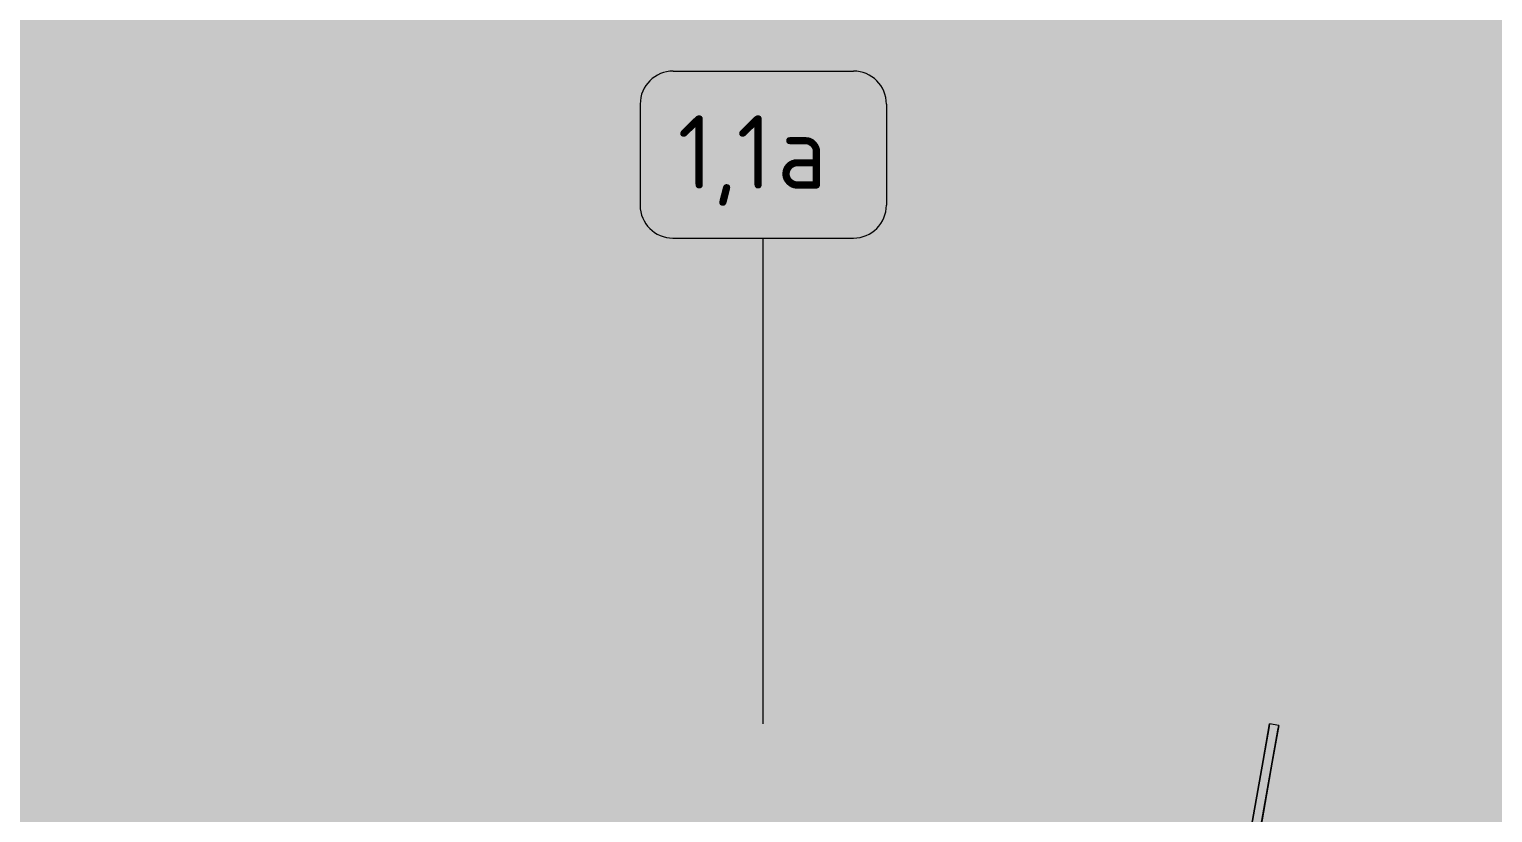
# Model space of a CAD drawing. Header units: millimetres. Extents: x 63432 to 177405, y -1987 to 27578.
# Drawn here: x 165313 to 166310, y 9118 to 9652 of the extents above; entities that cross this region are included whole.
import ezdxf

# ---------------------------------------------------------------- set-up
doc = ezdxf.new("R2010")
doc.units = ezdxf.units.MM
doc.layers.add('A-WALL-PATT', color=7, linetype='Continuous', lineweight=9)
doc.layers.add('I-FURN-IDEN', color=7, linetype='Continuous', lineweight=9)
for name, color, linetype, lineweight, true_color in [('I-FURN-16', 7, 'Continuous', 9, 0xd1b79e), ('I-FURN-6', 7, 'Continuous', 9, 0xc0c0c0), ('I-FURN-61', 7, 'Continuous', 9, 0xcabbac)]:
    doc.layers.add(name, color=color, linetype=linetype, lineweight=lineweight, true_color=true_color)
doc.layers.add('I-FURN-18', color=7, linetype='Continuous', lineweight=9, true_color=0xe2b180, transparency=0.7)
doc.styles.add('GOST Common_6', font='GOST_Common.ttf', dxfattribs={"height": 50})

# ---------------------------------------------------------------- blocks, each defined once
blk = doc.blocks.new('Chair - Tablet Arm - Chair - Tablet Arm-V84-Развертка 3_12-6')
at = {"layer": 'I-FURN-18'}
for points in [[(-77995.53, 9152.65), (-77991.12, 9177.66), (-77997.37, 9178.77), (-78001.78, 9153.75)], [(-78020.34, 9011.92), (-77995.53, 9152.65), (-78001.78, 9153.75), (-78026.59, 9013.02)]]:
    blk.add_hatch(color=256, dxfattribs=at).paths.add_polyline_path(points)
at = {"layer": 'I-FURN-16'}
for p, q in [((-77997.96, 9175.42), (-78001.78, 9153.75)), ((-77997.37, 9178.77), (-77997.96, 9175.42)), ((-77995.53, 9152.65), (-77991.71, 9174.31)), ((-77991.71, 9174.31), (-77991.12, 9177.66)), ((-78001.78, 9153.75), (-78026.59, 9013.02)), ((-78004.35, 9102.62), (-77995.53, 9152.65))]:
    blk.add_line(p, q, dxfattribs=at)
at = {"layer": 'I-FURN-61'}
for p, q in [((-78001.78, 9153.75), (-77997.37, 9178.77)), ((-77991.12, 9177.66), (-77997.37, 9178.77)), ((-77991.12, 9177.66), (-77995.53, 9152.65)), ((-78026.59, 9013.02), (-78001.78, 9153.75)), ((-77995.53, 9152.65), (-78004.35, 9102.62))]:
    blk.add_line(p, q, dxfattribs=at)
blk = doc.blocks.new('Chair - Tablet Arm - Chair - Tablet Arm-V91-Развертка 3_12-6')
at = {"layer": 'I-FURN-6'}
for p, q in [((-78001.78, 9153.75), (-77997.37, 9178.77)), ((-77991.12, 9177.66), (-77997.37, 9178.77)), ((-77991.12, 9177.66), (-77995.53, 9152.65)), ((-78026.59, 9013.02), (-78001.78, 9153.75)), ((-77995.53, 9152.65), (-78020.34, 9011.92))]:
    blk.add_line(p, q, dxfattribs=at)
at = {"layer": 'I-FURN-61'}
for p, q in [((-77997.37, 9178.77), (-78001.78, 9153.75)), ((-77995.53, 9152.65), (-77991.12, 9177.66)), ((-78001.78, 9153.75), (-78026.59, 9013.02)), ((-78004.35, 9102.62), (-77995.53, 9152.65))]:
    blk.add_line(p, q, dxfattribs=at)
blk = doc.blocks.new('Марка_Мебель - В прямоуг_Balcon_Марка-25523697-Развертка 3_12-6')
at = {"layer": 'I-FURN-IDEN'}
for p, q in [((-75070.67, 9988.45), (-74947.94, 9988.45)), ((-75093.17, 9965.95), (-75093.17, 9896.91)), ((-74925.44, 9965.95), (-74925.44, 9897.07)), ((-75070.84, 9874.57), (-74947.94, 9874.57))]:
    blk.add_line(p, q, dxfattribs=at)
for centre, radius, start, end in [((-75070.67, 9965.95), 22.5, 90, 180), ((-74947.94, 9965.95), 22.5, 0, 90), ((-75070.84, 9896.91), 22.34, 180, 270), ((-74947.94, 9897.07), 22.5, 270, 0)]:
    blk.add_arc(centre, radius, start, end, dxfattribs=at)

msp = doc.modelspace()

# ---------------------------------------------------------------- hatches: boundary and pattern name
at = {"layer": 'A-WALL-PATT'}
h = msp.add_hatch(color=256, dxfattribs=at)
h.paths.add_polyline_path([(164234.62, 8450), (164691.75, 8450), (164825.3, 8839.5), (164732.42, 8839.5), (164732.42, 8852.2), (164829.65, 8852.2), (164893.84, 9039.44), (164693.89, 9039.44), (164693.89, 9052.14), (164950.36, 9052.14), (164960.05, 9050.62), (164969.06, 9045.98), (164975.82, 9039.36), (164980.94, 9029.08), (165041.59, 8852.2), (165075.32, 8852.2), (165075.32, 8840.4), (165077.83, 8840.7), (165088.49, 8844.86), (165096.15, 8849.9), (165103.52, 8857.9), (165108.39, 8866.34), (165111.35, 8876.23), (165126.46, 8961.89), (165120.2, 8962.99), (165158.25, 9178.77), (165164.45, 9177.38), (165151.27, 9102.62), (165163.78, 9100.42), (165123.24, 8871.96), (165120.05, 8861.31), (165113.42, 8849.82), (165103.51, 8839.64), (165093.23, 8832.88), (165080.76, 8828.34), (165067.58, 8826.8), (165050.29, 8826.8), (165179.65, 8450), (165691.75, 8450), (165825.3, 8839.5), (165732.42, 8839.5), (165732.42, 8852.2), (165829.65, 8852.2), (165893.84, 9039.44), (165693.89, 9039.44), (165693.89, 9052.14), (165950.36, 9052.14), (165960.05, 9050.62), (165969.06, 9045.98), (165975.82, 9039.36), (165980.94, 9029.08), (166041.59, 8852.2), (166075.32, 8852.2), (166075.32, 8840.4), (166078.39, 8840.9), (166088.49, 8844.86), (166096.15, 8849.9), (166103.52, 8857.9), (166108.39, 8866.34), (166111.35, 8876.23), (166126.46, 8961.89), (166120.2, 8962.99), (166158.25, 9178.77), (166164.45, 9177.38), (166151.27, 9102.62), (166163.78, 9100.42), (166123.24, 8871.96), (166120.05, 8861.31), (166113, 8849.38), (166103.51, 8839.64), (166093.23, 8832.88), (166080.76, 8828.34), (166067.58, 8826.8), (166050.29, 8826.8), (166179.65, 8450), (166691.75, 8450), (166825.3, 8839.5), (166732.42, 8839.5), (166732.42, 8852.2), (166829.65, 8852.2), (166893.84, 9039.44), (166693.89, 9039.44), (166693.89, 9052.14), (166950.36, 9052.14), (166960.05, 9050.62), (166969.06, 9045.98), (166975.82, 9039.36), (166980.66, 9029.91), (167041.59, 8852.2), (167075.32, 8852.2), (167075.32, 8840.4), (167077.83, 8840.7), (167088.49, 8844.86), (167096.15, 8849.9), (167103.52, 8857.9), (167108.39, 8866.34), (167111.35, 8876.23), (167126.46, 8961.89), (167120.2, 8962.99), (167158.25, 9178.77), (167164.45, 9177.38), (167151.33, 9102.61), (167163.78, 9100.42), (167123.24, 8871.96), (167120.05, 8861.31), (167113.42, 8849.82), (167103.51, 8839.64), (167093.23, 8832.88), (167080.76, 8828.34), (167067.58, 8826.8), (167050.29, 8826.8), (167179.65, 8450), (167691.75, 8450), (167825.3, 8839.5), (167732.42, 8839.5), (167732.42, 8852.2), (167829.65, 8852.2), (167893.84, 9039.44), (167693.89, 9039.44), (167693.89, 9052.14), (167950.36, 9052.14), (167960.05, 9050.62), (167969.06, 9045.98), (167975.82, 9039.36), (167980.94, 9029.08), (168041.59, 8852.2), (168075.32, 8852.2), (168075.32, 8840.4), (168077.83, 8840.7), (168088.49, 8844.86), (168096.15, 8849.9), (168103.52, 8857.9), (168108.39, 8866.34), (168111.35, 8876.23), (168126.46, 8961.89), (168120.2, 8962.99), (168158.25, 9178.77), (168164.45, 9177.38), (168151.27, 9102.62), (168163.78, 9100.42), (168123.24, 8871.96), (168120.05, 8861.31), (168113.42, 8849.82), (168103.51, 8839.64), (168093.23, 8832.88), (168080.76, 8828.34), (168067.58, 8826.8), (168050.29, 8826.8), (168179.65, 8450), (168423.04, 8450), (168423.04, 9500), (168448.04, 9500), (168448.04, 8450), (169137.31, 8450), (169137.31, 9483.61), (169149.31, 9483.61), (169149.31, 8450), (169762.9, 8450), (169762.9, 9483.61), (169774.9, 9483.61), (169774.9, 8450), (170635.62, 8450), (170635.62, 13150), (164234.62, 13150), (164234.62, 8479.45)])
h.paths.add_polyline_path([(164707.19, 8450), (165164.05, 8450), (165034.71, 8826.8), (164836.27, 8826.54), (164831.65, 8813.23), (164830.86, 8810.7), (164717.28, 8479.45)])
h.paths.add_polyline_path([(166164.05, 8450), (166034.71, 8826.8), (165836.27, 8826.54), (165831.65, 8813.23), (165830.86, 8810.7), (165707.19, 8450), (166147.61, 8450)])
h.paths.add_polyline_path([(166805.22, 8450), (167164.05, 8450), (167034.71, 8826.8), (166836.27, 8826.54), (166831.65, 8813.23), (166830.86, 8810.7), (166707.19, 8450), (166736, 8450)])
h.paths.add_polyline_path([(167843.55, 8450), (168164.05, 8450), (168034.71, 8826.8), (167836.27, 8826.54), (167831.65, 8813.23), (167830.86, 8810.7), (167707.19, 8450), (167774.32, 8450)])
h.paths.add_polyline_path([(165905.34, 8852.2), (166028.16, 8852.2), (165968.23, 9026.77), (165961.43, 9035.89), (165950.36, 9039.44), (165907.27, 9039.44), (165843.08, 8852.2), (165870.73, 8852.2)])
h.paths.add_polyline_path([(167843.08, 8852.2), (168028.16, 8852.2), (167968.23, 9026.77), (167961.43, 9035.89), (167950.36, 9039.44), (167907.27, 9039.44), (167843.55, 8853.57)])
h.paths.add_polyline_path([(164936.23, 8852.2), (165028.16, 8852.2), (164968.23, 9026.77), (164961.43, 9035.89), (164950.36, 9039.44), (164907.27, 9039.44), (164843.08, 8852.2), (164901.62, 8852.2)])
h.paths.add_polyline_path([(166863.35, 8852.2), (167028.16, 8852.2), (166968.23, 9026.77), (166961.43, 9035.89), (166950.36, 9039.44), (166907.27, 9039.44), (166843.08, 8852.2), (166858.27, 8852.2)])
h.paths.add_polyline_path([(166874.44, 9055.4), (166441.44, 9055.4), (166441.44, 9074.45), (167024.52, 9074.45), (167024.52, 9055.4), (166874.69, 9055.4)])
h.paths.add_polyline_path([(164975.72, 9055.4), (164441.44, 9055.4), (164441.44, 9074.45), (165024.52, 9074.45), (165024.52, 9055.4), (164975.82, 9055.4)])
h.paths.add_polyline_path([(168023.21, 9055.4), (167441.44, 9055.4), (167441.44, 9074.45), (168024.52, 9074.45), (168024.52, 9055.4)])
h.paths.add_polyline_path([(165766.89, 9055.4), (165441.44, 9055.4), (165441.44, 9074.45), (166024.52, 9074.45), (166024.52, 9055.4), (165836.12, 9055.4)])
h.paths.add_polyline_path([(170154.02, 9259), (170154.02, 9341), (170236.02, 9341), (170236.02, 9259), (170155.02, 9259)])
h.paths.add_polyline_path([(170277.78, 9259), (170277.78, 9341), (170359.78, 9341), (170359.78, 9259), (170278.78, 9259)])
h.paths.add_polyline_path([(170481.43, 9259), (170399.43, 9259), (170399.43, 9341), (170481.43, 9341), (170481.43, 9260)])
h.paths.add_polyline_path([(170155.02, 9260), (170235.02, 9260), (170235.02, 9340), (170155.02, 9340), (170155.02, 9262)])
h.paths.add_polyline_path([(170278.78, 9260), (170358.78, 9260), (170358.78, 9340), (170278.78, 9340), (170278.78, 9262)])
h.paths.add_polyline_path([(170480.43, 9260), (170480.43, 9340), (170400.43, 9340), (170400.43, 9260), (170478.43, 9260)])
h.paths.add_polyline_path([(170335.53, 9262), (170280.78, 9262), (170280.78, 9338), (170356.78, 9338), (170356.78, 9262), (170345.78, 9262)])
h.paths.add_polyline_path([(170197.09, 9262), (170157.02, 9262), (170157.02, 9338), (170233.02, 9338), (170233.02, 9262), (170222.02, 9262)])
h.paths.add_polyline_path([(170402.43, 9262), (170402.43, 9338), (170478.43, 9338), (170478.43, 9262), (170412.43, 9262)])
h.paths.add_polyline_path([(170412.43, 9272), (170468.43, 9272), (170468.43, 9328), (170412.43, 9328), (170412.43, 9273)])
h.paths.add_polyline_path([(170345.78, 9272), (170346.78, 9272), (170346.78, 9328), (170290.78, 9328), (170290.78, 9272), (170335.53, 9272)])
h.paths.add_polyline_path([(170168.02, 9272), (170223.02, 9272), (170223.02, 9328), (170167.02, 9328), (170167.02, 9272)])
h.paths.add_polyline_path([(170345.78, 9273), (170291.78, 9273), (170291.78, 9327), (170345.78, 9327), (170345.78, 9324.03)])
h.paths.add_polyline_path([(170467.43, 9273), (170413.43, 9273), (170413.43, 9327), (170467.43, 9327), (170467.43, 9324.03)])
h.paths.add_polyline_path([(170197.09, 9273), (170168.02, 9273), (170168.02, 9327), (170222.02, 9327), (170222.02, 9273)])
h.paths.add_polyline_path([(169762.9, 9492), (169672.9, 9492), (169672.9, 9543.61), (169684.9, 9543.61), (169684.9, 9504), (169762.9, 9504), (169762.9, 9543.61), (169774.9, 9543.61), (169774.9, 9504), (169852.9, 9504), (169852.9, 9543.61), (169864.9, 9543.61), (169864.9, 9492), (169774.9, 9492)])
h.paths.add_polyline_path([(169047.31, 9492), (169047.31, 9543.61), (169059.31, 9543.61), (169059.31, 9504), (169137.31, 9504), (169137.31, 9543.61), (169149.31, 9543.61), (169149.31, 9504), (169227.31, 9504), (169227.31, 9543.61), (169239.31, 9543.61), (169239.31, 9492), (169137.31, 9492)])

# ---------------------------------------------------------------- linework, layer by layer
at = {"layer": 'I-FURN-IDEN'}
msp.add_line((165813.37, 9178.77), (165813.37, 9509.73), dxfattribs=at)

# ---------------------------------------------------------------- block references
at = {"layer": 'I-FURN-6'}
msp.add_blockref('Chair - Tablet Arm - Chair - Tablet Arm-V91-Развертка 3_12-6', (244155.62, 0), dxfattribs=at)
at = {"layer": 'I-FURN-61'}
msp.add_blockref('Chair - Tablet Arm - Chair - Tablet Arm-V84-Развертка 3_12-6', (244155.62, 0), dxfattribs=at)
at = {"layer": 'I-FURN-IDEN'}
msp.add_blockref('Марка_Мебель - В прямоуг_Balcon_Марка-25523697-Развертка 3_12-6', (240822.68, -364.84), dxfattribs=at)

# ---------------------------------------------------------------- texts
at = {"layer": 'I-FURN-IDEN', "char_height": 50, "attachment_point": 1, "style": 'GOST Common_6'}
for s, insert, width in [('1,1', (165755.12, 9593.43), 82.173), ('\\fGOST Common|b0|i0|c204|p34|;а', (165822.92, 9593.43), 50.1055)]:
    msp.add_mtext(s, dxfattribs=dict(at, insert=insert, width=width))

doc.saveas('drawing.dxf')
